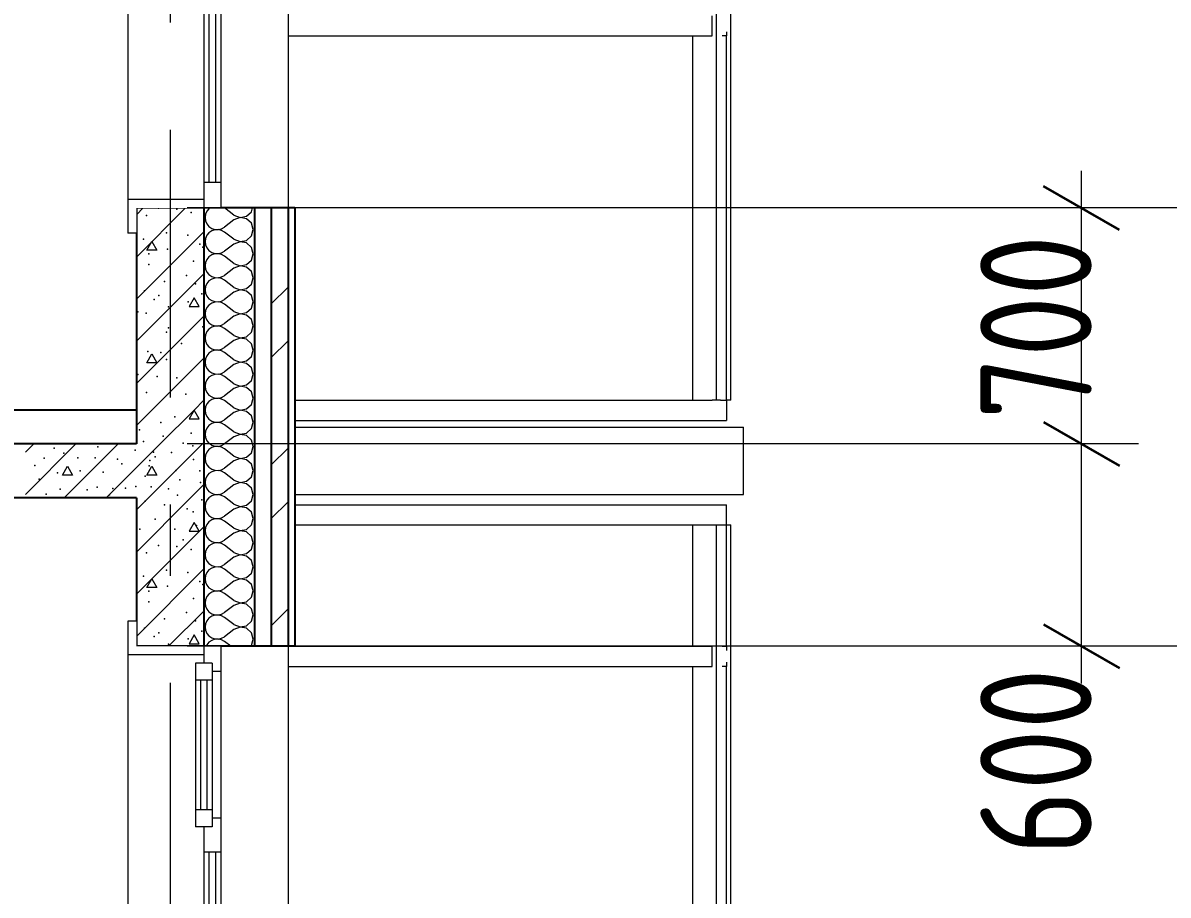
# Model space of a CAD drawing. Header units: millimetres. Extents: x 18162 to 7085488, y 72188 to 247925.
# Drawn here: x 4273676 to 4277072, y 130315 to 132901 of the extents above; entities that cross this region are included whole.
import ezdxf
from ezdxf.enums import TextEntityAlignment as Align

# ---------------------------------------------------------------- set-up
doc = ezdxf.new("R2010")
doc.units = ezdxf.units.MM
doc.header["$MEASUREMENT"] = 0
doc.linetypes.add('Double Dashed', pattern=[1093.611073, 529.166651, -211.666656, 141.111112, -211.666656])
doc.linetypes.add('Wipeout_Contour', pattern=[1000, 0, -1000])
for name, color, linetype in [('Archicad Windows', 7, 'Continuous'), ('Finish - Wall', 7, 'Continuous'), ('Structural - Bearing', 7, 'Continuous'), ('Structural - Grid', 7, 'Continuous')]:
    doc.layers.add(name, color=color, linetype=linetype)
doc.styles.add('GENERATED_STYLE_3', font='', dxfattribs={"width": 0.8})
doc.styles.get('GENERATED_STYLE_3').set_extended_font_data('ISOCPEUR MON')
doc.dimstyles.new('GENERATED_STYLE__12', dxfattribs={"dimtxt": 330.000007, "dimasz": 171, "dimexe": 0.18, "dimexo": 150, "dimgap": 0, "dimtad": 1, "dimdec": 0, "dimzin": 0, "dimdsep": 46, "dimtxsty": 'GENERATED_STYLE_3', "dimblk": 'ARROWHEAD_2', "dimblk1": 'ARROWHEAD_2', "dimblk2": 'ARROWHEAD_2', "dimcen": 0.09, "dimclrd": 13, "dimclre": 13, "dimclrt": 13, "dimadec": 0, "dimazin": 0, "dimtfac": 1, "dimtdec": 4, "dimtmove": 0, "dimatfit": 3, "dimfxl": 1, "dimtolj": 1, "dimtzin": 0, "dimarcsym": 0})
pattern_1 = [(45, (4294986.58, 104752.7), (-238.6485, 238.6485), []), (45, (4294907.03, 104832.26), (-238.6485, 238.6485), [])]

# ---------------------------------------------------------------- blocks, each defined once
blk = doc.blocks.new('*X1335', base_point=(4294986.6, 104752.7))
at = {"layer": 'Structural - Bearing', "color": 7, "linetype": 'Continuous', "lineweight": 9}
for p, q in [((4274222, 131628.6), (4274218, 131619.6)), ((4274228.3, 131636.2), (4274222, 131628.6)), ((4274236.4, 131641.8), (4274228.3, 131636.2)), ((4274231.5, 131652.7), (4274236.4, 131649.3)), ((4274236.4, 131649.3), (4274245.7, 131646.2)), ((4274245.7, 131644.9), (4274236.4, 131641.8)), ((4274245.7, 131646.2), (4274255.6, 131645.7)), ((4274255.6, 131645.4), (4274245.7, 131644.9)), ((4274255.6, 131645.7), (4274265.2, 131647.9)), ((4274265.2, 131643.2), (4274255.6, 131645.4)), ((4274265.2, 131647.9), (4274273.8, 131652.7)), ((4274273.8, 131638.4), (4274265.2, 131643.2)), ((4274302.4, 131617), (4274273.8, 131638.4)), ((4274339.8, 131613.6), (4274354.2, 131626.8)), ((4274354.2, 131626.8), (4274359.5, 131645.6)), ((4274359.5, 131645.6), (4274357.5, 131652.7)), ((4274218, 131619.6), (4274216.7, 131609.8)), ((4274216.7, 131609.8), (4274218, 131600.1)), ((4274218, 131600.1), (4274222, 131591.1)), ((4274222, 131591.1), (4274228.3, 131583.5)), ((4274302.4, 131602.7), (4274273.8, 131581.3)), ((4274302.4, 131617), (4274320.6, 131610)), ((4274320.6, 131609.7), (4274302.4, 131602.7)), ((4274320.6, 131610), (4274339.8, 131613.6)), ((4274339.8, 131606.1), (4274320.6, 131609.7)), ((4274354.2, 131592.9), (4274339.8, 131606.1)), ((4274359.5, 131574.1), (4274354.2, 131592.9)), ((4274222, 131557.2), (4274218, 131548.2)), ((4274228.3, 131564.8), (4274222, 131557.2)), ((4274228.3, 131583.5), (4274236.4, 131577.9)), ((4274236.4, 131570.4), (4274228.3, 131564.8)), ((4274236.4, 131577.9), (4274245.7, 131574.8)), ((4274245.7, 131573.5), (4274236.4, 131570.4)), ((4274245.7, 131574.8), (4274255.6, 131574.3)), ((4274255.6, 131574), (4274245.7, 131573.5)), ((4274255.6, 131574.3), (4274265.2, 131576.5)), ((4274265.2, 131571.8), (4274255.6, 131574)), ((4274265.2, 131576.5), (4274273.8, 131581.3)), ((4274273.8, 131567), (4274265.2, 131571.8)), ((4274302.4, 131545.6), (4274273.8, 131567)), ((4274339.8, 131542.2), (4274354.2, 131555.4)), ((4274354.2, 131555.4), (4274359.5, 131574.1)), ((4274218, 131548.2), (4274216.7, 131538.4)), ((4274216.7, 131538.4), (4274218, 131528.7)), ((4274218, 131528.7), (4274222, 131519.6)), ((4274302.4, 131531.3), (4274273.8, 131509.8)), ((4274302.4, 131545.6), (4274320.6, 131538.6)), ((4274320.6, 131538.3), (4274302.4, 131531.3)), ((4274320.6, 131538.6), (4274339.8, 131542.2)), ((4274339.8, 131534.6), (4274320.6, 131538.3)), ((4274354.2, 131521.5), (4274339.8, 131534.6)), ((4274359.5, 131502.7), (4274354.2, 131521.5)), ((4274222, 131519.6), (4274228.3, 131512.1)), ((4274228.3, 131493.4), (4274222, 131485.8)), ((4274228.3, 131512.1), (4274236.4, 131506.5)), ((4274236.4, 131498.9), (4274228.3, 131493.4)), ((4274236.4, 131506.5), (4274245.7, 131503.3)), ((4274245.7, 131502.1), (4274236.4, 131498.9)), ((4274245.7, 131503.3), (4274255.6, 131502.8)), ((4274255.6, 131502.6), (4274245.7, 131502.1)), ((4274255.6, 131502.8), (4274265.2, 131505.1)), ((4274265.2, 131500.3), (4274255.6, 131502.6)), ((4274265.2, 131505.1), (4274273.8, 131509.8)), ((4274273.8, 131495.6), (4274265.2, 131500.3)), ((4274302.4, 131474.1), (4274273.8, 131495.6)), ((4274354.2, 131483.9), (4274359.5, 131502.7)), ((4274218, 131476.8), (4274216.7, 131467)), ((4274216.7, 131467), (4274218, 131457.2)), ((4274222, 131485.8), (4274218, 131476.8)), ((4274218, 131457.2), (4274222, 131448.2)), ((4274302.4, 131459.8), (4274273.8, 131438.4)), ((4274302.4, 131474.1), (4274320.6, 131467.1)), ((4274320.6, 131466.8), (4274302.4, 131459.8)), ((4274320.6, 131467.1), (4274339.8, 131470.8)), ((4274339.8, 131463.2), (4274320.6, 131466.8)), ((4274339.8, 131470.8), (4274354.2, 131483.9)), ((4274354.2, 131450.1), (4274339.8, 131463.2)), ((4274222, 131448.2), (4274228.3, 131440.6)), ((4274228.3, 131421.9), (4274222, 131414.3)), ((4274228.3, 131440.6), (4274236.4, 131435)), ((4274236.4, 131427.5), (4274228.3, 131421.9)), ((4274236.4, 131435), (4274245.7, 131431.9)), ((4274245.7, 131430.7), (4274236.4, 131427.5)), ((4274245.7, 131431.9), (4274255.6, 131431.4)), ((4274255.6, 131431.1), (4274245.7, 131430.7)), ((4274255.6, 131431.4), (4274265.2, 131433.7)), ((4274265.2, 131428.9), (4274255.6, 131431.1)), ((4274265.2, 131433.7), (4274273.8, 131438.4)), ((4274273.8, 131424.1), (4274265.2, 131428.9)), ((4274302.4, 131402.7), (4274273.8, 131424.1)), ((4274359.5, 131431.3), (4274354.2, 131450.1)), ((4274354.2, 131412.5), (4274359.5, 131431.3)), ((4274218, 131405.3), (4274216.7, 131395.6)), ((4274216.7, 131395.6), (4274218, 131385.8)), ((4274222, 131414.3), (4274218, 131405.3)), ((4274218, 131385.8), (4274222, 131376.8)), ((4274302.4, 131388.4), (4274273.8, 131367)), ((4274302.4, 131402.7), (4274320.6, 131395.7)), ((4274320.6, 131395.4), (4274302.4, 131388.4)), ((4274320.6, 131395.7), (4274339.8, 131399.3)), ((4274339.8, 131391.8), (4274320.6, 131395.4)), ((4274339.8, 131399.3), (4274354.2, 131412.5)), ((4274354.2, 131378.6), (4274339.8, 131391.8)), ((4274222, 131376.8), (4274228.3, 131369.2)), ((4274228.3, 131369.2), (4274236.4, 131363.6)), ((4274236.4, 131356.1), (4274228.3, 131350.5)), ((4274236.4, 131363.6), (4274245.7, 131360.5)), ((4274245.7, 131359.2), (4274236.4, 131356.1)), ((4274245.7, 131360.5), (4274255.6, 131360)), ((4274255.6, 131359.7), (4274245.7, 131359.2)), ((4274255.6, 131360), (4274265.2, 131362.2)), ((4274265.2, 131357.5), (4274255.6, 131359.7)), ((4274265.2, 131362.2), (4274273.8, 131367)), ((4274273.8, 131352.7), (4274265.2, 131357.5)), ((4274302.4, 131331.3), (4274273.8, 131352.7)), ((4274359.5, 131359.8), (4274354.2, 131378.6)), ((4274354.2, 131341.1), (4274359.5, 131359.8)), ((4274218, 131333.9), (4274216.7, 131324.1)), ((4274216.7, 131324.1), (4274218, 131314.4)), ((4274222, 131342.9), (4274218, 131333.9)), ((4274228.3, 131350.5), (4274222, 131342.9)), ((4274302.4, 131331.3), (4274320.6, 131324.3)), ((4274320.6, 131324), (4274302.4, 131317)), ((4274320.6, 131324.3), (4274339.8, 131327.9)), ((4274339.8, 131320.4), (4274320.6, 131324)), ((4274339.8, 131327.9), (4274354.2, 131341.1)), ((4274354.2, 131307.2), (4274339.8, 131320.4)), ((4274218, 131314.4), (4274222, 131305.4)), ((4274222, 131305.4), (4274228.3, 131297.8)), ((4274228.3, 131297.8), (4274236.4, 131292.2)), ((4274236.4, 131284.6), (4274228.3, 131279.1)), ((4274236.4, 131292.2), (4274245.7, 131289)), ((4274245.7, 131287.8), (4274236.4, 131284.6)), ((4274245.7, 131289), (4274255.6, 131288.6)), ((4274255.6, 131288.3), (4274245.7, 131287.8)), ((4274255.6, 131288.6), (4274265.2, 131290.8)), ((4274265.2, 131286), (4274255.6, 131288.3)), ((4274265.2, 131290.8), (4274273.8, 131295.6)), ((4274273.8, 131281.3), (4274265.2, 131286)), ((4274302.4, 131317), (4274273.8, 131295.6)), ((4274359.5, 131288.4), (4274354.2, 131307.2)), ((4274354.2, 131269.6), (4274359.5, 131288.4)), ((4274218, 131262.5), (4274216.7, 131252.7)), ((4274216.7, 131252.7), (4274218, 131242.9)), ((4274222, 131271.5), (4274218, 131262.5)), ((4274228.3, 131279.1), (4274222, 131271.5)), ((4274302.4, 131259.8), (4274273.8, 131281.3)), ((4274302.4, 131259.8), (4274320.6, 131252.8)), ((4274320.6, 131252.6), (4274302.4, 131245.6)), ((4274320.6, 131252.8), (4274339.8, 131256.5)), ((4274339.8, 131248.9), (4274320.6, 131252.6)), ((4274339.8, 131256.5), (4274354.2, 131269.6)), ((4274218, 131242.9), (4274222, 131233.9)), ((4274222, 131233.9), (4274228.3, 131226.3)), ((4274228.3, 131226.3), (4274236.4, 131220.8)), ((4274236.4, 131220.8), (4274245.7, 131217.6)), ((4274245.7, 131216.4), (4274236.4, 131213.2)), ((4274245.7, 131217.6), (4274255.6, 131217.1)), ((4274255.6, 131216.8), (4274245.7, 131216.4)), ((4274255.6, 131217.1), (4274265.2, 131219.4)), ((4274265.2, 131214.6), (4274255.6, 131216.8)), ((4274265.2, 131219.4), (4274273.8, 131224.1)), ((4274302.4, 131245.6), (4274273.8, 131224.1)), ((4274354.2, 131235.8), (4274339.8, 131248.9)), ((4274359.5, 131217), (4274354.2, 131235.8)), ((4274354.2, 131198.2), (4274359.5, 131217)), ((4274218, 131191), (4274216.7, 131181.3)), ((4274222, 131200.1), (4274218, 131191)), ((4274228.3, 131207.6), (4274222, 131200.1)), ((4274236.4, 131213.2), (4274228.3, 131207.6)), ((4274273.8, 131209.8), (4274265.2, 131214.6)), ((4274302.4, 131188.4), (4274273.8, 131209.8)), ((4274302.4, 131188.4), (4274320.6, 131181.4)), ((4274320.6, 131181.4), (4274339.8, 131185)), ((4274339.8, 131185), (4274354.2, 131198.2)), ((4274216.7, 131181.3), (4274218, 131171.5)), ((4274218, 131171.5), (4274222, 131162.5)), ((4274222, 131162.5), (4274228.3, 131154.9)), ((4274228.3, 131154.9), (4274236.4, 131149.3)), ((4274236.4, 131149.3), (4274245.7, 131146.2)), ((4274255.6, 131145.7), (4274265.2, 131147.9)), ((4274265.2, 131147.9), (4274273.8, 131152.7)), ((4274302.4, 131174.1), (4274273.8, 131152.7)), ((4274320.6, 131181.1), (4274302.4, 131174.1)), ((4274339.8, 131177.5), (4274320.6, 131181.1)), ((4274354.2, 131164.3), (4274339.8, 131177.5)), ((4274359.5, 131145.6), (4274354.2, 131164.3)), ((4274218, 131119.6), (4274216.7, 131109.8)), ((4274222, 131128.6), (4274218, 131119.6)), ((4274228.3, 131136.2), (4274222, 131128.6)), ((4274236.4, 131141.8), (4274228.3, 131136.2)), ((4274245.7, 131144.9), (4274236.4, 131141.8)), ((4274245.7, 131146.2), (4274255.6, 131145.7)), ((4274255.6, 131145.4), (4274245.7, 131144.9)), ((4274265.2, 131143.2), (4274255.6, 131145.4)), ((4274273.8, 131138.4), (4274265.2, 131143.2)), ((4274302.4, 131117), (4274273.8, 131138.4)), ((4274302.4, 131117), (4274320.6, 131110)), ((4274339.8, 131113.6), (4274354.2, 131126.8)), ((4274354.2, 131126.8), (4274359.5, 131145.6)), ((4274216.7, 131109.8), (4274218, 131100.1)), ((4274218, 131100.1), (4274222, 131091.1)), ((4274222, 131091.1), (4274228.3, 131083.5)), ((4274228.3, 131083.5), (4274236.4, 131077.9)), ((4274265.2, 131076.5), (4274273.8, 131081.3)), ((4274302.4, 131102.7), (4274273.8, 131081.3)), ((4274320.6, 131109.7), (4274302.4, 131102.7)), ((4274320.6, 131110), (4274339.8, 131113.6)), ((4274339.8, 131106.1), (4274320.6, 131109.7)), ((4274354.2, 131092.9), (4274339.8, 131106.1)), ((4274359.5, 131074.1), (4274354.2, 131092.9)), ((4274222, 131057.2), (4274220, 131052.7)), ((4274228.3, 131064.8), (4274222, 131057.2)), ((4274236.4, 131070.4), (4274228.3, 131064.8)), ((4274236.4, 131077.9), (4274245.7, 131074.8)), ((4274245.7, 131073.5), (4274236.4, 131070.4)), ((4274245.7, 131074.8), (4274255.6, 131074.3)), ((4274255.6, 131074), (4274245.7, 131073.5)), ((4274255.6, 131074.3), (4274265.2, 131076.5)), ((4274265.2, 131071.8), (4274255.6, 131074)), ((4274273.8, 131067), (4274265.2, 131071.8)), ((4274292.9, 131052.7), (4274273.8, 131067)), ((4274351.3, 131052.7), (4274354.2, 131055.4)), ((4274354.2, 131055.4), (4274359.5, 131074.1))]:
    blk.add_line(p, q, dxfattribs=at)
blk = doc.blocks.new('*X1338', base_point=(4294986.6, 104752.7))
at = {"layer": 'Structural - Bearing', "color": 7, "linetype": 'Continuous', "lineweight": 9}
for p, q in [((4274013.1, 131332.2), (4274173.6, 131492.7)), ((4274013.1, 131457.2), (4274048.6, 131492.7)), ((4274184.1, 131419.8), (4274169.1, 131393.8)), ((4274199.2, 131393.8), (4274184.1, 131419.8)), ((4274013.1, 131207.2), (4274213.1, 131407.2)), ((4274169.1, 131393.8), (4274199.2, 131393.8)), ((4274013.1, 131082.2), (4274213.1, 131282.2)), ((4274043.9, 131227.1), (4274059.1, 131253.1)), ((4274059.1, 131253.1), (4274074, 131227.1)), ((4274074, 131227.1), (4274043.9, 131227.1)), ((4274108.6, 131052.7), (4274213.1, 131157.2)), ((4274184.1, 131086.5), (4274169.1, 131060.4)), ((4274199.2, 131060.5), (4274184.1, 131086.5)), ((4274169.1, 131060.4), (4274199.2, 131060.5))]:
    blk.add_line(p, q, dxfattribs=at)
for p in [(4274038.8, 131483.4), (4274096.1, 131472.5), (4274163.7, 131460.7), (4274206.6, 131487.1), (4274068.3, 131429.6), (4274180.9, 131451.6), (4274014.3, 131399.2), (4274023.3, 131400), (4274126.9, 131400), (4274191.1, 131411.1), (4274013.4, 131372.5), (4274079, 131352.1), (4274151.9, 131368.4), (4274042.9, 131329.9), (4274133, 131349), (4274175.8, 131339.6), (4274013.5, 131289), (4274034, 131260.4), (4274102, 131278.6), (4274165.4, 131272), (4274049.5, 131216.6), (4274105.2, 131230.6), (4274200.7, 131245.4), (4274210.5, 131236), (4274050, 131184.9), (4274182.5, 131194.4), (4274013.5, 131180.6), (4274161.6, 131152.7), (4274095.9, 131134.2), (4274188.7, 131128), (4274037.2, 131106.4), (4274066.2, 131081.4), (4274079.7, 131092.9), (4274207.2, 131098.1), (4274108.3, 131059.2), (4274166.3, 131074.6)]:
    blk.add_point(p, dxfattribs=at)
blk = doc.blocks.new('*X1362', base_point=(4294986.6, 104752.7))
at = {"layer": 'Structural - Bearing', "color": 7, "linetype": 'Continuous', "lineweight": 9}
for p, q in [((4274222, 132342.9), (4274218, 132333.9)), ((4274228.3, 132350.5), (4274222, 132342.9)), ((4274231.5, 132352.7), (4274228.3, 132350.5)), ((4274302.4, 132331.3), (4274273.8, 132352.7)), ((4274339.8, 132327.9), (4274354.2, 132341.1)), ((4274354.2, 132341.1), (4274357.5, 132352.7)), ((4274218, 132333.9), (4274216.7, 132324.1)), ((4274216.7, 132324.1), (4274218, 132314.4)), ((4274218, 132314.4), (4274222, 132305.4)), ((4274222, 132305.4), (4274228.3, 132297.8)), ((4274302.4, 132317), (4274273.8, 132295.6)), ((4274302.4, 132331.3), (4274320.6, 132324.3)), ((4274320.6, 132324), (4274302.4, 132317)), ((4274320.6, 132324.3), (4274339.8, 132327.9)), ((4274339.8, 132320.4), (4274320.6, 132324)), ((4274354.2, 132307.2), (4274339.8, 132320.4)), ((4274359.5, 132288.4), (4274354.2, 132307.2)), ((4274222, 132271.5), (4274218, 132262.5)), ((4274228.3, 132279.1), (4274222, 132271.5)), ((4274228.3, 132297.8), (4274236.4, 132292.2)), ((4274236.4, 132284.6), (4274228.3, 132279.1)), ((4274236.4, 132292.2), (4274245.7, 132289)), ((4274245.7, 132287.8), (4274236.4, 132284.6)), ((4274245.7, 132289), (4274255.6, 132288.6)), ((4274255.6, 132288.3), (4274245.7, 132287.8)), ((4274255.6, 132288.6), (4274265.2, 132290.8)), ((4274265.2, 132286), (4274255.6, 132288.3)), ((4274265.2, 132290.8), (4274273.8, 132295.6)), ((4274273.8, 132281.3), (4274265.2, 132286)), ((4274302.4, 132259.8), (4274273.8, 132281.3)), ((4274339.8, 132256.5), (4274354.2, 132269.6)), ((4274354.2, 132269.6), (4274359.5, 132288.4)), ((4274218, 132262.5), (4274216.7, 132252.7)), ((4274216.7, 132252.7), (4274218, 132242.9)), ((4274218, 132242.9), (4274222, 132233.9)), ((4274302.4, 132245.6), (4274273.8, 132224.1)), ((4274302.4, 132259.8), (4274320.6, 132252.8)), ((4274320.6, 132252.6), (4274302.4, 132245.6)), ((4274320.6, 132252.8), (4274339.8, 132256.5)), ((4274339.8, 132248.9), (4274320.6, 132252.6)), ((4274354.2, 132235.8), (4274339.8, 132248.9)), ((4274359.5, 132217), (4274354.2, 132235.8)), ((4274222, 132233.9), (4274228.3, 132226.3)), ((4274228.3, 132207.6), (4274222, 132200.1)), ((4274228.3, 132226.3), (4274236.4, 132220.8)), ((4274236.4, 132213.2), (4274228.3, 132207.6)), ((4274236.4, 132220.8), (4274245.7, 132217.6)), ((4274245.7, 132216.4), (4274236.4, 132213.2)), ((4274245.7, 132217.6), (4274255.6, 132217.1)), ((4274255.6, 132216.8), (4274245.7, 132216.4)), ((4274255.6, 132217.1), (4274265.2, 132219.4)), ((4274265.2, 132214.6), (4274255.6, 132216.8)), ((4274265.2, 132219.4), (4274273.8, 132224.1)), ((4274273.8, 132209.8), (4274265.2, 132214.6)), ((4274302.4, 132188.4), (4274273.8, 132209.8)), ((4274354.2, 132198.2), (4274359.5, 132217)), ((4274218, 132191), (4274216.7, 132181.3)), ((4274216.7, 132181.3), (4274218, 132171.5)), ((4274222, 132200.1), (4274218, 132191)), ((4274218, 132171.5), (4274222, 132162.5)), ((4274302.4, 132174.1), (4274273.8, 132152.7)), ((4274302.4, 132188.4), (4274320.6, 132181.4)), ((4274320.6, 132181.1), (4274302.4, 132174.1)), ((4274320.6, 132181.4), (4274339.8, 132185)), ((4274339.8, 132177.5), (4274320.6, 132181.1)), ((4274339.8, 132185), (4274354.2, 132198.2)), ((4274354.2, 132164.3), (4274339.8, 132177.5)), ((4274222, 132162.5), (4274228.3, 132154.9)), ((4274228.3, 132136.2), (4274222, 132128.6)), ((4274228.3, 132154.9), (4274236.4, 132149.3)), ((4274236.4, 132141.8), (4274228.3, 132136.2)), ((4274236.4, 132149.3), (4274245.7, 132146.2)), ((4274245.7, 132144.9), (4274236.4, 132141.8)), ((4274245.7, 132146.2), (4274255.6, 132145.7)), ((4274255.6, 132145.4), (4274245.7, 132144.9)), ((4274255.6, 132145.7), (4274265.2, 132147.9)), ((4274265.2, 132143.2), (4274255.6, 132145.4)), ((4274265.2, 132147.9), (4274273.8, 132152.7)), ((4274273.8, 132138.4), (4274265.2, 132143.2)), ((4274302.4, 132117), (4274273.8, 132138.4)), ((4274359.5, 132145.6), (4274354.2, 132164.3)), ((4274354.2, 132126.8), (4274359.5, 132145.6)), ((4274218, 132119.6), (4274216.7, 132109.8)), ((4274216.7, 132109.8), (4274218, 132100.1)), ((4274222, 132128.6), (4274218, 132119.6)), ((4274218, 132100.1), (4274222, 132091.1)), ((4274302.4, 132102.7), (4274273.8, 132081.3)), ((4274302.4, 132117), (4274320.6, 132110)), ((4274320.6, 132109.7), (4274302.4, 132102.7)), ((4274320.6, 132110), (4274339.8, 132113.6)), ((4274339.8, 132106.1), (4274320.6, 132109.7)), ((4274339.8, 132113.6), (4274354.2, 132126.8)), ((4274354.2, 132092.9), (4274339.8, 132106.1)), ((4274222, 132091.1), (4274228.3, 132083.5)), ((4274228.3, 132064.8), (4274222, 132057.2)), ((4274228.3, 132083.5), (4274236.4, 132077.9)), ((4274236.4, 132070.4), (4274228.3, 132064.8)), ((4274236.4, 132077.9), (4274245.7, 132074.8)), ((4274245.7, 132073.5), (4274236.4, 132070.4)), ((4274245.7, 132074.8), (4274255.6, 132074.3)), ((4274255.6, 132074), (4274245.7, 132073.5)), ((4274255.6, 132074.3), (4274265.2, 132076.5)), ((4274265.2, 132071.8), (4274255.6, 132074)), ((4274265.2, 132076.5), (4274273.8, 132081.3)), ((4274273.8, 132067), (4274265.2, 132071.8)), ((4274302.4, 132045.6), (4274273.8, 132067)), ((4274359.5, 132074.1), (4274354.2, 132092.9)), ((4274354.2, 132055.4), (4274359.5, 132074.1)), ((4274218, 132048.2), (4274216.7, 132038.4)), ((4274216.7, 132038.4), (4274218, 132028.7)), ((4274222, 132057.2), (4274218, 132048.2)), ((4274302.4, 132031.3), (4274273.8, 132009.8)), ((4274302.4, 132045.6), (4274320.6, 132038.6)), ((4274320.6, 132038.3), (4274302.4, 132031.3)), ((4274320.6, 132038.6), (4274339.8, 132042.2)), ((4274339.8, 132034.6), (4274320.6, 132038.3)), ((4274339.8, 132042.2), (4274354.2, 132055.4)), ((4274354.2, 132021.5), (4274339.8, 132034.6)), ((4274218, 132028.7), (4274222, 132019.6)), ((4274222, 132019.6), (4274228.3, 132012.1)), ((4274228.3, 132012.1), (4274236.4, 132006.5)), ((4274236.4, 131998.9), (4274228.3, 131993.4)), ((4274236.4, 132006.5), (4274245.7, 132003.3)), ((4274245.7, 132002.1), (4274236.4, 131998.9)), ((4274245.7, 132003.3), (4274255.6, 132002.8)), ((4274255.6, 132002.6), (4274245.7, 132002.1)), ((4274255.6, 132002.8), (4274265.2, 132005.1)), ((4274265.2, 132000.3), (4274255.6, 132002.6)), ((4274265.2, 132005.1), (4274273.8, 132009.8)), ((4274273.8, 131995.6), (4274265.2, 132000.3)), ((4274359.5, 132002.7), (4274354.2, 132021.5)), ((4274354.2, 131983.9), (4274359.5, 132002.7)), ((4274218, 131976.8), (4274216.7, 131967)), ((4274216.7, 131967), (4274218, 131957.2)), ((4274222, 131985.8), (4274218, 131976.8)), ((4274228.3, 131993.4), (4274222, 131985.8)), ((4274302.4, 131974.1), (4274273.8, 131995.6)), ((4274302.4, 131974.1), (4274320.6, 131967.1)), ((4274320.6, 131966.8), (4274302.4, 131959.8)), ((4274320.6, 131967.1), (4274339.8, 131970.8)), ((4274339.8, 131963.2), (4274320.6, 131966.8)), ((4274339.8, 131970.8), (4274354.2, 131983.9)), ((4274354.2, 131950.1), (4274339.8, 131963.2)), ((4274218, 131957.2), (4274222, 131948.2)), ((4274222, 131948.2), (4274228.3, 131940.6)), ((4274228.3, 131940.6), (4274236.4, 131935)), ((4274236.4, 131935), (4274245.7, 131931.9)), ((4274245.7, 131930.7), (4274236.4, 131927.5)), ((4274245.7, 131931.9), (4274255.6, 131931.4)), ((4274255.6, 131931.1), (4274245.7, 131930.7)), ((4274255.6, 131931.4), (4274265.2, 131933.7)), ((4274265.2, 131928.9), (4274255.6, 131931.1)), ((4274265.2, 131933.7), (4274273.8, 131938.4)), ((4274273.8, 131924.1), (4274265.2, 131928.9)), ((4274302.4, 131959.8), (4274273.8, 131938.4)), ((4274359.5, 131931.3), (4274354.2, 131950.1)), ((4274354.2, 131912.5), (4274359.5, 131931.3)), ((4274218, 131905.3), (4274216.7, 131895.6)), ((4274216.7, 131895.6), (4274218, 131885.8)), ((4274222, 131914.3), (4274218, 131905.3)), ((4274228.3, 131921.9), (4274222, 131914.3)), ((4274236.4, 131927.5), (4274228.3, 131921.9)), ((4274302.4, 131902.7), (4274273.8, 131924.1)), ((4274302.4, 131902.7), (4274320.6, 131895.7)), ((4274320.6, 131895.4), (4274302.4, 131888.4)), ((4274320.6, 131895.7), (4274339.8, 131899.3)), ((4274339.8, 131891.8), (4274320.6, 131895.4)), ((4274339.8, 131899.3), (4274354.2, 131912.5)), ((4274218, 131885.8), (4274222, 131876.8)), ((4274222, 131876.8), (4274228.3, 131869.2)), ((4274228.3, 131869.2), (4274236.4, 131863.6)), ((4274236.4, 131863.6), (4274245.7, 131860.5)), ((4274255.6, 131860), (4274265.2, 131862.2)), ((4274265.2, 131862.2), (4274273.8, 131867)), ((4274302.4, 131888.4), (4274273.8, 131867)), ((4274354.2, 131878.6), (4274339.8, 131891.8)), ((4274359.5, 131859.8), (4274354.2, 131878.6)), ((4274218, 131833.9), (4274216.7, 131824.1)), ((4274222, 131842.9), (4274218, 131833.9)), ((4274228.3, 131850.5), (4274222, 131842.9)), ((4274236.4, 131856.1), (4274228.3, 131850.5)), ((4274245.7, 131859.2), (4274236.4, 131856.1)), ((4274245.7, 131860.5), (4274255.6, 131860)), ((4274255.6, 131859.7), (4274245.7, 131859.2)), ((4274265.2, 131857.5), (4274255.6, 131859.7)), ((4274273.8, 131852.7), (4274265.2, 131857.5)), ((4274302.4, 131831.3), (4274273.8, 131852.7)), ((4274302.4, 131831.3), (4274320.6, 131824.3)), ((4274320.6, 131824.3), (4274339.8, 131827.9)), ((4274339.8, 131827.9), (4274354.2, 131841.1)), ((4274354.2, 131841.1), (4274359.5, 131859.8)), ((4274216.7, 131824.1), (4274218, 131814.4)), ((4274218, 131814.4), (4274222, 131805.4)), ((4274222, 131805.4), (4274228.3, 131797.8)), ((4274228.3, 131797.8), (4274236.4, 131792.2)), ((4274265.2, 131790.8), (4274273.8, 131795.6)), ((4274302.4, 131817), (4274273.8, 131795.6)), ((4274320.6, 131824), (4274302.4, 131817)), ((4274339.8, 131820.4), (4274320.6, 131824)), ((4274354.2, 131807.2), (4274339.8, 131820.4)), ((4274359.5, 131788.4), (4274354.2, 131807.2)), ((4274218, 131762.5), (4274216.7, 131752.7)), ((4274222, 131771.5), (4274218, 131762.5)), ((4274228.3, 131779.1), (4274222, 131771.5)), ((4274236.4, 131784.6), (4274228.3, 131779.1)), ((4274236.4, 131792.2), (4274245.7, 131789)), ((4274245.7, 131787.8), (4274236.4, 131784.6)), ((4274245.7, 131789), (4274255.6, 131788.6)), ((4274255.6, 131788.3), (4274245.7, 131787.8)), ((4274255.6, 131788.6), (4274265.2, 131790.8)), ((4274265.2, 131786), (4274255.6, 131788.3)), ((4274273.8, 131781.3), (4274265.2, 131786)), ((4274302.4, 131759.8), (4274273.8, 131781.3)), ((4274302.4, 131759.8), (4274320.6, 131752.8)), ((4274339.8, 131756.5), (4274354.2, 131769.6)), ((4274354.2, 131769.6), (4274359.5, 131788.4)), ((4274216.7, 131752.7), (4274218, 131742.9)), ((4274218, 131742.9), (4274222, 131733.9)), ((4274222, 131733.9), (4274228.3, 131726.3)), ((4274228.3, 131726.3), (4274236.4, 131720.8)), ((4274302.4, 131745.6), (4274273.8, 131724.1)), ((4274320.6, 131752.6), (4274302.4, 131745.6)), ((4274320.6, 131752.8), (4274339.8, 131756.5)), ((4274339.8, 131748.9), (4274320.6, 131752.6)), ((4274354.2, 131735.8), (4274339.8, 131748.9)), ((4274359.5, 131717), (4274354.2, 131735.8)), ((4274222, 131700.1), (4274218, 131691)), ((4274228.3, 131707.6), (4274222, 131700.1)), ((4274236.4, 131713.2), (4274228.3, 131707.6)), ((4274236.4, 131720.8), (4274245.7, 131717.6)), ((4274245.7, 131716.4), (4274236.4, 131713.2)), ((4274245.7, 131717.6), (4274255.6, 131717.1)), ((4274255.6, 131716.8), (4274245.7, 131716.4)), ((4274255.6, 131717.1), (4274265.2, 131719.4)), ((4274265.2, 131714.6), (4274255.6, 131716.8)), ((4274265.2, 131719.4), (4274273.8, 131724.1)), ((4274273.8, 131709.8), (4274265.2, 131714.6)), ((4274302.4, 131688.4), (4274273.8, 131709.8)), ((4274339.8, 131685), (4274354.2, 131698.2)), ((4274354.2, 131698.2), (4274359.5, 131717)), ((4274218, 131691), (4274216.7, 131681.3)), ((4274216.7, 131681.3), (4274218, 131671.5)), ((4274218, 131671.5), (4274222, 131662.5)), ((4274222, 131662.5), (4274228.3, 131654.9)), ((4274302.4, 131674.1), (4274273.8, 131652.7)), ((4274302.4, 131688.4), (4274320.6, 131681.4)), ((4274320.6, 131681.1), (4274302.4, 131674.1)), ((4274320.6, 131681.4), (4274339.8, 131685)), ((4274339.8, 131677.5), (4274320.6, 131681.1)), ((4274354.2, 131664.3), (4274339.8, 131677.5)), ((4274357.5, 131652.7), (4274354.2, 131664.3)), ((4274228.3, 131654.9), (4274231.5, 131652.7))]:
    blk.add_line(p, q, dxfattribs=at)
blk = doc.blocks.new('*X1365', base_point=(4294986.6, 104752.7))
at = {"layer": 'Structural - Bearing', "color": 7, "linetype": 'Continuous', "lineweight": 9}
for p, q in [((4274013.1, 132207.2), (4274158.6, 132352.7)), ((4274013.1, 132332.2), (4274033.6, 132352.7)), ((4274013.1, 132082.2), (4274213.1, 132282.2)), ((4274043.9, 132227.2), (4274059.1, 132253.2)), ((4274059.1, 132253.2), (4274074, 132227.1)), ((4274074, 132227.1), (4274043.9, 132227.2)), ((4274013.1, 131957.2), (4274213.1, 132157.2)), ((4274184.1, 132086.5), (4274169.1, 132060.5)), ((4274199.2, 132060.5), (4274184.1, 132086.5)), ((4274013.1, 131832.2), (4274213.1, 132032.2)), ((4274169.1, 132060.5), (4274199.2, 132060.5)), ((4274043.9, 131893.8), (4274059.1, 131919.8)), ((4274059.1, 131919.8), (4274074, 131893.8)), ((4274059.1, 131753.1), (4274213.1, 131907.2)), ((4274074, 131893.8), (4274043.9, 131893.8)), ((4274184.1, 131753.1), (4274213.1, 131782.2)), ((4274013.1, 131707.2), (4274059.1, 131753.1)), ((4274083.6, 131652.7), (4274184.1, 131753.1)), ((4274184.1, 131753.1), (4274169.1, 131727.1)), ((4274169.1, 131727.1), (4274199.2, 131727.1)), ((4274199.2, 131727.1), (4274184.1, 131753.1)), ((4274208.6, 131652.7), (4274213.1, 131657.2))]:
    blk.add_line(p, q, dxfattribs=at)
for p in [(4274079, 132352.1), (4274133, 132349), (4274175.8, 132339.6), (4274042.9, 132329.9), (4274013.5, 132289), (4274102, 132278.6), (4274165.4, 132272), (4274034, 132260.4), (4274200.7, 132245.4), (4274210.5, 132236), (4274049.5, 132216.7), (4274105.2, 132230.6), (4274013.5, 132180.6), (4274050, 132184.9), (4274182.5, 132194.5), (4274095.9, 132134.2), (4274161.6, 132152.7), (4274037.2, 132106.4), (4274188.7, 132128), (4274066.2, 132081.4), (4274079.7, 132092.9), (4274166.3, 132074.7), (4274207.2, 132098.1), (4274017.1, 132044.5), (4274042.5, 132041.1), (4274108.3, 132059.2), (4274108.3, 131997.4), (4274210.3, 131999.7), (4274102.1, 131984.3), (4274147, 131950.3), (4274046.8, 131927.3), (4274085.1, 131924), (4274101.9, 131903.4), (4274017.3, 131858.9), (4274074.8, 131853.2), (4274132.7, 131849.3), (4274043.4, 131805), (4274160, 131800.4), (4274126.8, 131733), (4274022.5, 131694.4), (4274085.6, 131716.3), (4274034, 131659.6), (4274092.9, 131676), (4274175.1, 131684.7), (4274151.4, 131654.8)]:
    blk.add_point(p, dxfattribs=at)
blk = doc.blocks.new('*X1374', base_point=(4294986.6, 104752.7))
at = {"layer": 'Structural - Bearing', "color": 7, "linetype": 'Continuous', "lineweight": 9}
for p, q in [((4273684.1, 131628.1), (4273708.6, 131652.7)), ((4273684.1, 131503.1), (4273833.6, 131652.7)), ((4273798.6, 131492.7), (4273958.6, 131652.7)), ((4273923.6, 131492.7), (4274083.6, 131652.7)), ((4274048.6, 131492.7), (4274208.6, 131652.7)), ((4273793.9, 131560.5), (4273809.1, 131586.5)), ((4273824, 131560.4), (4273793.9, 131560.5)), ((4273809.1, 131586.5), (4273824, 131560.4)), ((4274043.9, 131560.5), (4274059.1, 131586.5)), ((4274074, 131560.4), (4274043.9, 131560.5)), ((4274059.1, 131586.5), (4274074, 131560.4)), ((4274173.6, 131492.7), (4274213.1, 131532.2))]:
    blk.add_line(p, q, dxfattribs=at)
for p in [(4273768.8, 131640.3), (4273798, 131625.8), (4273898.8, 131644.2), (4274009.6, 131633.9), (4274063.5, 131628.7), (4274117.6, 131627.1), (4274180.7, 131647.1), (4273739.1, 131610.3), (4273839.4, 131611.7), (4273891.2, 131611.3), (4273956.8, 131607.4), (4273969.8, 131594), (4274052.7, 131603.9), (4274068.6, 131615.1), (4274182.5, 131607), (4273712.1, 131588.8), (4273779.1, 131566.9), (4273846.7, 131572.7), (4273914.3, 131569.5), (4274038.8, 131557.6), (4274050.8, 131587.5), (4274130, 131574), (4274201.5, 131573.3), (4273725.1, 131548.3), (4273896.3, 131524.4), (4273980.8, 131521.5), (4274010.9, 131527), (4274057.2, 131525.7), (4274142.2, 131546.3), (4274203.2, 131538.2), (4273745.2, 131503.5), (4273786.6, 131519), (4273867.5, 131516.3), (4273933.7, 131502), (4273943, 131520.5), (4274108.3, 131520.2), (4274134.9, 131500.7)]:
    blk.add_point(p, dxfattribs=at)
blk = doc.blocks.new('Standard grid marker[367]_3', base_point=(4274113.1, 164752.7))
at = {"layer": 'Structural - Grid', "color": 13, "linetype": 'Double Dashed', "lineweight": 13, "ltscale": 1.5}
blk.add_line((4274113.1, 163752.7), (4274113.1, 97752.7), dxfattribs=at)
at = {"layer": 'Structural - Grid', "color": 13, "lineweight": 13, "style": 'GENERATED_STYLE_3'}
blk.add_attdef('AC_MarkerText_1', text='', height=375, rotation=360, dxfattribs=at).set_placement((4274113.1, 96490.2), align=Align.TOP_CENTER)
blk = doc.blocks.new('*D1537', base_point=(4294986.6, 104752.7))
at = {"color": 12, "linetype": 'Continuous', "lineweight": 35}
for p, q in [((4277603.2, 131117.7), (4277828.2, 130987.8)), ((4277603.2, 129417.7), (4277828.2, 129287.8))]:
    blk.add_line(p, q, dxfattribs=at)
at = {"color": 13, "linetype": 'Continuous', "lineweight": 13}
for p, q in [((4277884.5, 131052.7), (4274163.1, 131052.7)), ((4277715.7, 129352.7), (4277715.7, 131052.7)), ((4277884.5, 129352.7), (4274163.1, 129352.7))]:
    blk.add_line(p, q, dxfattribs=at)
at = {"color": 13, "lineweight": 13, "insert": (4277811.4, 129814.1), "char_height": 330, "attachment_point": 7, "rotation": 90, "style": 'GENERATED_STYLE_3'}
blk.add_mtext('\\A1;{\\pql;\\fISOCPEUR MON|b0|i0|c0|p0;\\W0.800000;1,700}', dxfattribs=at)
blk = doc.blocks.new('ARROWHEAD_2')
at = {"color": 0, "linetype": 'Continuous', "lineweight": 0}
for p, q in [((-0.378, -0.655), (0.378, 0.655)), ((0, 0), (-1, 0))]:
    blk.add_line(p, q, dxfattribs=at)
blk = doc.blocks.new('*D1538', base_point=(4294986.6, 104752.7))
at = {"color": 12, "linetype": 'Continuous', "lineweight": 35}
for p, q in [((4277603.2, 132417.7), (4277828.2, 132287.8)), ((4277603.2, 131117.7), (4277828.2, 130987.8))]:
    blk.add_line(p, q, dxfattribs=at)
at = {"color": 13, "linetype": 'Continuous', "lineweight": 13}
for p, q in [((4277884.5, 132352.7), (4274163.1, 132352.7)), ((4277715.7, 131052.7), (4277715.7, 132352.7)), ((4277884.5, 131052.7), (4274163.1, 131052.7))]:
    blk.add_line(p, q, dxfattribs=at)
at = {"color": 13, "lineweight": 13, "insert": (4277811.4, 131314.1), "char_height": 330, "attachment_point": 7, "rotation": 90, "style": 'GENERATED_STYLE_3'}
blk.add_mtext('\\A1;{\\pql;\\fISOCPEUR MON|b0|i0|c0|p0;\\W0.800000;1,300}', dxfattribs=at)
blk = doc.blocks.new('*D1539', base_point=(4294986.6, 104752.7))
at = {"color": 12, "linetype": 'Continuous', "lineweight": 35}
for p, q in [((4277603.2, 134117.7), (4277828.2, 133987.8)), ((4277603.2, 132417.7), (4277828.2, 132287.8))]:
    blk.add_line(p, q, dxfattribs=at)
at = {"color": 13, "linetype": 'Continuous', "lineweight": 13}
for p, q in [((4277884.5, 134052.7), (4274163.1, 134052.7)), ((4277715.7, 132352.7), (4277715.7, 134052.7)), ((4277884.5, 132352.7), (4274163.1, 132352.7))]:
    blk.add_line(p, q, dxfattribs=at)
at = {"color": 13, "lineweight": 13, "insert": (4277811.4, 132814.1), "char_height": 330, "attachment_point": 7, "rotation": 90, "style": 'GENERATED_STYLE_3'}
blk.add_mtext('\\A1;{\\pql;\\fISOCPEUR MON|b0|i0|c0|p0;\\W0.800000;1,700}', dxfattribs=at)
blk = doc.blocks.new('*D1568', base_point=(4294986.6, 104752.7))
at = {"color": 12, "linetype": 'Continuous', "lineweight": 35}
for p, q in [((4276703.2, 131717.7), (4276928.2, 131587.8)), ((4276703.2, 131117.7), (4276928.2, 130987.8))]:
    blk.add_line(p, q, dxfattribs=at)
at = {"color": 13, "linetype": 'Continuous', "lineweight": 13}
for p, q in [((4276984.5, 131652.7), (4274163.1, 131652.7)), ((4276815.7, 131052.7), (4276815.7, 131652.7)), ((4276984.5, 131052.7), (4274163.1, 131052.7)), ((4276815.7, 130942.7), (4276815.7, 131052.7))]:
    blk.add_line(p, q, dxfattribs=at)
at = {"color": 13, "lineweight": 13, "insert": (4276845.5, 130434.4), "char_height": 330, "attachment_point": 7, "rotation": 90, "style": 'GENERATED_STYLE_3'}
blk.add_mtext('\\A1;{\\pql;\\fISOCPEUR MON|b0|i0|c0|p0;\\W0.800000;600}', dxfattribs=at)
blk = doc.blocks.new('*D1569', base_point=(4294986.6, 104752.7))
at = {"color": 13, "linetype": 'Continuous', "lineweight": 13}
for p, q in [((4276815.7, 132352.7), (4276815.7, 132462.7)), ((4276984.5, 132352.7), (4274163.1, 132352.7)), ((4276815.7, 131652.7), (4276815.7, 132352.7)), ((4276984.5, 131652.7), (4274163.1, 131652.7))]:
    blk.add_line(p, q, dxfattribs=at)
at = {"color": 12, "linetype": 'Continuous', "lineweight": 35}
for p, q in [((4276928.2, 132287.8), (4276703.2, 132417.7)), ((4276703.2, 131717.7), (4276928.2, 131587.8))]:
    blk.add_line(p, q, dxfattribs=at)
at = {"color": 13, "lineweight": 13, "insert": (4276845.5, 131726.1), "char_height": 330, "attachment_point": 7, "rotation": 90, "style": 'GENERATED_STYLE_3'}
blk.add_mtext('\\A1;{\\pql;\\fISOCPEUR MON|b0|i0|c0|p0;\\W0.800000;700}', dxfattribs=at)
blk = doc.blocks.new('*D1580', base_point=(4294986.6, 104752.7))
at = {"color": 12, "linetype": 'Continuous', "lineweight": 35}
for p, q in [((4278503.2, 151117.7), (4278728.2, 150987.8)), ((4278503.2, 100067.7), (4278728.2, 99937.8))]:
    blk.add_line(p, q, dxfattribs=at)
at = {"color": 13, "linetype": 'Continuous', "lineweight": 13}
for p, q in [((4278784.5, 151052.7), (4274613.1, 151052.7)), ((4278615.7, 100002.7), (4278615.7, 151052.7)), ((4278784.5, 100002.7), (4275363.1, 100002.7)), ((4278615.7, 99892.7), (4278615.7, 100002.7))]:
    blk.add_line(p, q, dxfattribs=at)
at = {"color": 13, "lineweight": 13, "insert": (4278711.4, 125046.9), "char_height": 330, "attachment_point": 7, "rotation": 90, "style": 'GENERATED_STYLE_3'}
blk.add_mtext('\\A1;{\\pql;\\fISOCPEUR MON|b0|i0|c0|p0;\\W0.800000;51,050}', dxfattribs=at)

msp = doc.modelspace()

# ---------------------------------------------------------------- hatches: boundary and pattern name
at = {"layer": 'Structural - Bearing', "linetype": 'Continuous', "lineweight": 9}
h = msp.add_hatch(dxfattribs=at)
h.set_pattern_fill('Steel_0003', style=0, pattern_type=2)
h.set_pattern_definition(pattern_1)
h.paths.add_polyline_path([(4274413.1, 131652.7), (4274463.1, 131652.7), (4274463.1, 132352.7), (4274413.1, 132352.7)])
h = msp.add_hatch(dxfattribs=at)
h.set_pattern_fill('Gypsum_0003', style=0, pattern_type=2)
h.set_pattern_definition([(0, (4294986.58, 104752.7), (0, 112.5), [0, -112.5])])
h.paths.add_polyline_path([(4274483.1, 132352.7), (4274463.1, 132352.7), (4274463.1, 131052.7), (4274483.1, 131052.7)])
h = msp.add_hatch(dxfattribs=at)
h.set_pattern_fill('Lightweight_Concrete_0003', style=0, pattern_type=2)
h.set_pattern_definition([(0, (4294986.6, 104752.7), (0, 1169.134), [73.125, -601.875]), (0, (4295324.1, 105337.3), (0, 1169.134), [73.125, -601.875]), (60, (4294986.6, 104752.7), (-1012.5, 584.567), [73.125, -601.875]), (60, (4295661.6, 104752.7), (-1012.5, 584.567), [73.125, -601.875]), (120, (4295059.7, 104752.7), (1012.5, 584.567), [73.125, -601.875]), (120, (4295734.7, 104752.7), (1012.5, 584.567), [73.125, -601.875]), (0, (4294986.58, 104865.2), (0, 225), [0, -225, 0, -337.5]), (45, (4295099.08, 104865.2), (-159.099, 159.099), [0, -168.75, 0, -281.25])])
h.paths.add_polyline_path([(4274013.1, 131752.7), (4267713.1, 131752.7), (4267713.1, 131652.7), (4274013.1, 131652.7)])
h = msp.add_hatch(dxfattribs=at)
h.set_pattern_fill('Steel_0003', style=0, pattern_type=2)
h.set_pattern_definition(pattern_1)
h.paths.add_polyline_path([(4274463.1, 131652.7), (4274413.1, 131652.7), (4274413.1, 131052.7), (4274463.1, 131052.7)])

# ---------------------------------------------------------------- linework, layer by layer
at = {"layer": 'Archicad Windows', "color": 7, "linetype": 'Continuous', "lineweight": 9}
for p, q in [((4274463.1, 134052.7), (4274463.1, 132352.7)), ((4274463.1, 131052.7), (4274463.1, 129352.7)), ((4274188.1, 130916.7), (4274188.1, 130863.8)), ((4274238.1, 130916.7), (4274238.1, 130863.8)), ((4274188.1, 130863.8), (4274188.1, 130830.7)), ((4274238.1, 130863.8), (4274238.1, 130830.7)), ((4274188.1, 130830.7), (4274188.1, 130777.8)), ((4274238.1, 130830.7), (4274238.1, 130777.8)), ((4274188.1, 130777.8), (4274188.1, 130744.8)), ((4274238.1, 130777.8), (4274238.1, 130744.8)), ((4274188.1, 130744.8), (4274188.1, 130703.3)), ((4274238.1, 130744.8), (4274238.1, 130703.3))]:
    msp.add_line(p, q, dxfattribs=at)
at = {"layer": 'Finish - Wall', "color": 7, "linetype": 'Continuous', "lineweight": 9}
for p, q in [((4275733.1, 132892.7), (4275733.1, 134022.7)), ((4275775.5, 132892.7), (4275775.5, 134022.7)), ((4275720.7, 132862.7), (4275720.7, 132922.7)), ((4275733.1, 131782.7), (4275733.1, 132892.7)), ((4275775.5, 131782.7), (4275775.5, 132892.7)), ((4274463.1, 132862.7), (4275720.7, 132862.7)), ((4275663.1, 131782.7), (4275663.1, 132862.7)), ((4275763.1, 132862.7), (4275750.5, 132862.7)), ((4275763.1, 132875.3), (4275763.1, 132862.7)), ((4275763.1, 131782.7), (4275763.1, 132862.7)), ((4274483.1, 131782.7), (4275720.7, 131782.7)), ((4275733.1, 131782.7), (4275720.7, 131782.7)), ((4275745.5, 131782.7), (4275733.1, 131782.7)), ((4275745.5, 131782.7), (4275763.1, 131782.7)), ((4275775.5, 131782.7), (4275763.1, 131782.7)), ((4275763.1, 131782.7), (4275763.1, 131722.7)), ((4274483.1, 131722.7), (4275763.1, 131722.7)), ((4274483.1, 131472.7), (4275763.1, 131472.7)), ((4275763.1, 131412.7), (4275763.1, 131472.7)), ((4274483.1, 131412.7), (4275720.7, 131412.7)), ((4275663.1, 131052.7), (4275663.1, 131412.7)), ((4275720.7, 131412.7), (4275733.1, 131412.7)), ((4275733.1, 131412.7), (4275745.5, 131412.7)), ((4275733.1, 131022.7), (4275733.1, 131412.7)), ((4275745.5, 131412.7), (4275763.1, 131412.7)), ((4275763.1, 131412.7), (4275775.5, 131412.7)), ((4275763.1, 131052.7), (4275763.1, 131412.7)), ((4275775.5, 131022.7), (4275775.5, 131412.7)), ((4274483.1, 131052.7), (4275720.7, 131052.7)), ((4275720.7, 130992.7), (4275720.7, 131052.7)), ((4275750.5, 131052.7), (4275763.1, 131052.7)), ((4275763.1, 131052.7), (4275763.1, 131040.1)), ((4275733.1, 129892.7), (4275733.1, 131022.7)), ((4275775.5, 129892.7), (4275775.5, 131022.7)), ((4274463.1, 130992.7), (4275720.7, 130992.7)), ((4275663.1, 129922.7), (4275663.1, 130992.7)), ((4275763.1, 130992.7), (4275750.5, 130992.7)), ((4275763.1, 131005.3), (4275763.1, 130992.7)), ((4275763.1, 129922.7), (4275763.1, 130992.7))]:
    msp.add_line(p, q, dxfattribs=at)
at = {"layer": 'Structural - Bearing', "color": 7, "linetype": 'Continuous', "lineweight": 25}
for p, q in [((4274213.1, 132352.7), (4274213.1, 131652.7)), ((4274363.1, 132352.7), (4274363.1, 131652.7)), ((4274413.1, 132352.7), (4274413.1, 131652.7)), ((4274483.1, 132352.7), (4274463.1, 132352.7)), ((4274483.1, 132352.7), (4274483.1, 131052.7)), ((4274013.1, 131752.7), (4267713.1, 131752.7)), ((4274013.1, 131752.7), (4274013.1, 131652.7)), ((4274013.1, 131652.7), (4267713.1, 131652.7)), ((4274363.1, 131652.7), (4274363.1, 131052.7)), ((4274413.1, 131652.7), (4274413.1, 131052.7)), ((4274013.1, 131492.7), (4267713.1, 131492.7)), ((4274483.1, 131052.7), (4274463.1, 131052.7))]:
    msp.add_line(p, q, dxfattribs=at)
at = {"layer": 'Structural - Bearing', "color": 7, "linetype": 'Continuous', "lineweight": 9}
for p, q in [((4274483.1, 131702.7), (4275813.1, 131702.7)), ((4275813.1, 131502.7), (4275813.1, 131702.7)), ((4274483.1, 131502.7), (4275813.1, 131502.7))]:
    msp.add_line(p, q, dxfattribs=at)
at = {"layer": 'Structural - Bearing', "color": 7, "linetype": 'Continuous', "lineweight": 25, "flags": 128}
for points in [[(4274013.1, 132352.7), (4274013.1, 132277.7), (4274013.1, 131752.7)], [(4274463.1, 132352.7), (4274413.1, 132352.7), (4274363.1, 132352.7), (4274263.1, 132352.7), (4274213.1, 132352.7), (4274013.1, 132352.7)], [(4274463.1, 132352.7), (4274463.1, 131652.7), (4274463.1, 131052.7)], [(4274213.1, 131652.7), (4274213.1, 131492.7), (4274213.1, 131052.7)], [(4274013.1, 131492.7), (4274013.1, 131127.7), (4274013.1, 131052.7)], [(4274463.1, 131052.7), (4274413.1, 131052.7), (4274363.1, 131052.7), (4274263.1, 131052.7), (4274213.1, 131052.7), (4274013.1, 131052.7)]]:
    msp.add_lwpolyline(points, dxfattribs=at)

# ---------------------------------------------------------------- block references
at = {"layer": 'Structural - Bearing', "lineweight": 0}
for name in ['*X1365', '*X1362', '*X1374', '*X1335', '*X1338']:
    msp.add_blockref(name, (4294986.6, 104752.7), dxfattribs=at)

# ---------------------------------------------------------------- dimensions: what is measured, and where the dimension line sits
at = {"color": 13, "linetype": 'Continuous', "lineweight": 13}
dim = msp.add_linear_dim(base=(4278615.7, 151052.7), p1=(4275213.1, 100002.7), p2=(4274463.1, 151052.7), angle=90, dimstyle='GENERATED_STYLE__12', dxfattribs=at)
dim.commit()
dim.dimension.update_dxf_attribs({"geometry": '*D1580', "text_midpoint": (4278384.7, 125725.2), "dimtype": 160, "text_rotation": 90})

# ---------------------------------------------------------------- wipeouts: each hides what was drawn before it
at = {"color": 254, "linetype": 'Wipeout_Contour', "lineweight": 0, "ltscale": 17104877.77350591}
msp.add_wipeout([(4274238.1, 130952.7), (4274238.1, 131002.7), (4274188.1, 131002.7), (4274188.1, 130952.7)], dxfattribs=at).dxf.layer = 'Archicad Windows'
at = {"color": 254, "linetype": 'Wipeout_Contour', "lineweight": 0, "ltscale": 17104824.56690263}
msp.add_wipeout([(4274238.1, 130567.7), (4274188.1, 130567.7), (4274188.1, 130517.7), (4274238.1, 130517.7)], dxfattribs=at).dxf.layer = 'Archicad Windows'

# ---------------------------------------------------------------- next in the draw order: linework, layer by layer
at = {"layer": 'Archicad Windows', "color": 7, "linetype": 'Continuous', "lineweight": 9}
for p, q in [((4274188.1, 131002.7), (4274188.1, 130952.7)), ((4274188.1, 130952.7), (4274188.1, 130949.8)), ((4274238.1, 130952.7), (4274188.1, 130952.7)), ((4274188.1, 130949.8), (4274188.1, 130916.7)), ((4274203.1, 130952.7), (4274203.1, 130567.7)), ((4274223.1, 130567.7), (4274223.1, 130952.7)), ((4274238.1, 130952.7), (4274238.1, 130949.8)), ((4274238.1, 130949.8), (4274238.1, 130916.7)), ((4274188.1, 130703.3), (4274188.1, 130567.7)), ((4274238.1, 130703.3), (4274238.1, 130567.7)), ((4274188.1, 130567.7), (4274188.1, 130517.7)), ((4274238.1, 130567.7), (4274188.1, 130567.7))]:
    msp.add_line(p, q, dxfattribs=at)

# ---------------------------------------------------------------- next in the draw order: wipeouts: each hides what was drawn before it
at = {"color": 254, "linetype": 'Wipeout_Contour', "lineweight": 0, "ltscale": 17104648.85725291}
msp.add_wipeout([(4274213.1, 132352.7), (4274213.1, 132377.7), (4274013.1, 132377.7), (4274013.1, 132352.7)], dxfattribs=at).dxf.layer = 'Archicad Windows'
at = {"color": 254, "linetype": 'Wipeout_Contour', "lineweight": 0, "ltscale": 17104485.62030458}
msp.add_wipeout([(4274213.1, 131052.7), (4274013.1, 131052.7), (4274013.1, 131027.7), (4274213.1, 131027.7)], dxfattribs=at).dxf.layer = 'Archicad Windows'
at = {"color": 254, "linetype": 'Wipeout_Contour', "lineweight": 0, "ltscale": 25657379.16586911}
msp.add_wipeout([(4274263.1, 130542.7), (4274238.1, 130542.7), (4274238.1, 130517.7), (4274213.1, 130517.7), (4274213.1, 130442.7), (4274263.1, 130442.7)], dxfattribs=at).dxf.layer = 'Archicad Windows'

# ---------------------------------------------------------------- next in the draw order: linework, layer by layer
at = {"layer": 'Archicad Windows', "color": 7, "linetype": 'Continuous', "lineweight": 9}
for p, q in [((4274263.1, 130542.7), (4274238.1, 130542.7)), ((4274263.1, 130542.7), (4274263.1, 130442.7)), ((4274213.1, 130517.7), (4274213.1, 130442.7)), ((4274213.1, 130442.7), (4274213.1, 129427.7)), ((4274263.1, 130442.7), (4274213.1, 130442.7)), ((4274228.1, 130442.7), (4274228.1, 129427.7)), ((4274248.1, 129427.7), (4274248.1, 130442.7)), ((4274263.1, 130442.7), (4274263.1, 129427.7))]:
    msp.add_line(p, q, dxfattribs=at)
at = {"layer": 'Archicad Windows', "color": 7, "linetype": 'Continuous', "lineweight": 9, "flags": 128}
for points in [[(4274238.1, 130567.7), (4274238.1, 130542.7), (4274238.1, 130517.7)], [(4274238.1, 130517.7), (4274213.1, 130517.7), (4274188.1, 130517.7)]]:
    msp.add_lwpolyline(points, dxfattribs=at)

# ---------------------------------------------------------------- next in the draw order: wipeouts: each hides what was drawn before it
at = {"color": 254, "linetype": 'Wipeout_Contour', "lineweight": 0, "ltscale": 17105151.71386455}
msp.add_wipeout([(4274263.1, 132352.7), (4274263.1, 132427.7), (4274213.1, 132427.7), (4274213.1, 132352.7)], dxfattribs=at).dxf.layer = 'Archicad Windows'
at = {"color": 254, "linetype": 'Wipeout_Contour', "lineweight": 0, "ltscale": 17104194.4313925}
msp.add_wipeout([(4273988.1, 132377.7), (4273988.1, 132277.7), (4274013.1, 132277.7), (4274013.1, 132377.7)], dxfattribs=at).dxf.layer = 'Archicad Windows'
at = {"color": 254, "linetype": 'Wipeout_Contour', "lineweight": 0, "ltscale": 17104040.43022168}
msp.add_wipeout([(4273988.1, 131027.7), (4274013.1, 131027.7), (4274013.1, 131127.7), (4273988.1, 131127.7)], dxfattribs=at).dxf.layer = 'Archicad Windows'
at = {"color": 254, "linetype": 'Wipeout_Contour', "lineweight": 0, "ltscale": 25657472.70652881}
msp.add_wipeout([(4274213.1, 131002.7), (4274238.1, 131002.7), (4274238.1, 130977.7), (4274263.1, 130977.7), (4274263.1, 131052.7), (4274213.1, 131052.7)], dxfattribs=at).dxf.layer = 'Archicad Windows'

# ---------------------------------------------------------------- next in the draw order: linework, layer by layer
at = {"layer": 'Archicad Windows', "color": 7, "linetype": 'Continuous', "lineweight": 9}
for p, q in [((4273988.1, 134027.7), (4273988.1, 132377.7)), ((4274213.1, 133442.7), (4274213.1, 132427.7)), ((4274228.1, 133442.7), (4274228.1, 132427.7)), ((4274248.1, 132427.7), (4274248.1, 133442.7)), ((4274263.1, 133442.7), (4274263.1, 132427.7)), ((4274263.1, 132427.7), (4274213.1, 132427.7)), ((4274263.1, 132427.7), (4274263.1, 132352.7)), ((4273988.1, 132377.7), (4273988.1, 132277.7)), ((4274013.1, 132277.7), (4273988.1, 132277.7)), ((4273988.1, 131127.7), (4273988.1, 131027.7)), ((4274013.1, 131127.7), (4273988.1, 131127.7)), ((4274263.1, 131052.7), (4274263.1, 130977.7)), ((4273988.1, 131027.7), (4273988.1, 129377.7)), ((4274263.1, 130977.7), (4274238.1, 130977.7)), ((4274263.1, 130977.7), (4274263.1, 130542.7))]:
    msp.add_line(p, q, dxfattribs=at)
at = {"layer": 'Archicad Windows', "color": 7, "linetype": 'Continuous', "lineweight": 9, "flags": 128}
for points in [[(4274213.1, 132427.7), (4274213.1, 132377.7), (4274213.1, 132352.7)], [(4274213.1, 132377.7), (4274013.1, 132377.7), (4273988.1, 132377.7)], [(4274213.1, 131052.7), (4274213.1, 131027.7), (4274213.1, 131002.7)], [(4274213.1, 131027.7), (4274013.1, 131027.7), (4273988.1, 131027.7)], [(4274238.1, 131002.7), (4274213.1, 131002.7), (4274188.1, 131002.7)], [(4274238.1, 131002.7), (4274238.1, 130977.7), (4274238.1, 130952.7)]]:
    msp.add_lwpolyline(points, dxfattribs=at)

# ---------------------------------------------------------------- next in the draw order: block references
at = {"layer": 'Structural - Grid', "color": 13, "linetype": 'Continuous', "lineweight": 13}
msp.add_blockref('Standard grid marker[367]_3', (4274113.1, 164752.7), dxfattribs=at)

# ---------------------------------------------------------------- next in the draw order: dimensions: what is measured, and where the dimension line sits
at = {"color": 13, "linetype": 'Continuous', "lineweight": 13}
for base, p1, p2, picture, middle in [((4277715.7, 134052.7), (4274013.1, 132352.7), (4274013.1, 134052.7), '*D1539', (4277484.7, 133366.9)), ((4276815.7, 132352.7), (4274013.1, 131652.7), (4274013.1, 132352.7), '*D1569', (4276584.7, 132102.8)), ((4277715.7, 132352.7), (4274013.1, 131052.7), (4274013.1, 132352.7), '*D1538', (4277484.7, 131866.9)), ((4276815.7, 131652.7), (4274013.1, 131052.7), (4274013.1, 131652.7), '*D1568', (4276584.7, 130811.1)), ((4277715.7, 131052.7), (4274013.1, 129352.7), (4274013.1, 131052.7), '*D1537', (4277484.7, 130366.9))]:
    dim = msp.add_linear_dim(base=base, p1=p1, p2=p2, angle=90, dimstyle='GENERATED_STYLE__12', dxfattribs=at)
    dim.commit()
    dim.dimension.update_dxf_attribs({"geometry": picture, "text_midpoint": middle, "dimtype": 160, "text_rotation": 90})

doc.saveas('drawing.dxf')
